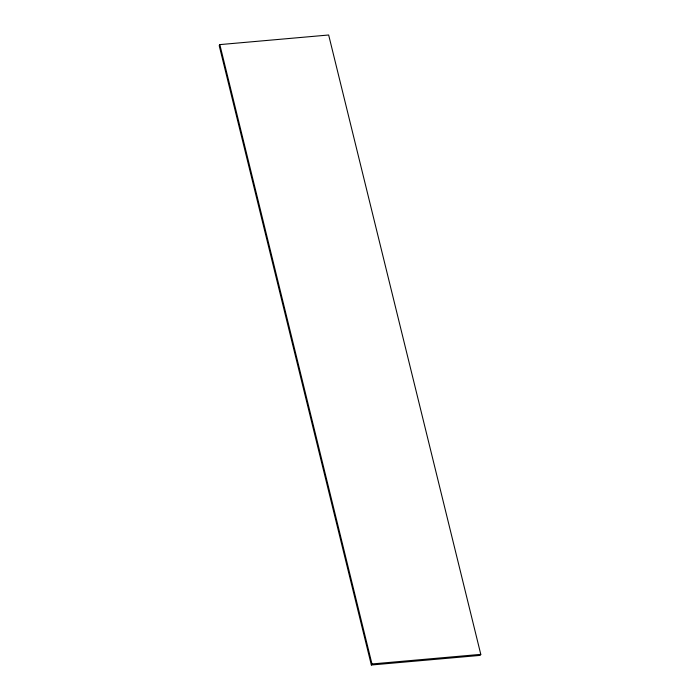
<?xml version="1.0" encoding="UTF-8"?>
<svg xmlns="http://www.w3.org/2000/svg" width="700" height="700" viewBox="0 0 700 700"><rect width="100%" height="100%" fill="white"/><g stroke="black" fill="none" stroke-linecap="round" stroke-linejoin="round"><path stroke-width="1.05" d="M219.826 44.607L219.214 45.64L371.341 665L480.174 655.392L480.786 654.36L328.659 35L219.826 44.607L371.954 663.968L371.341 665M371.954 663.968L480.786 654.36"/></g></svg>
